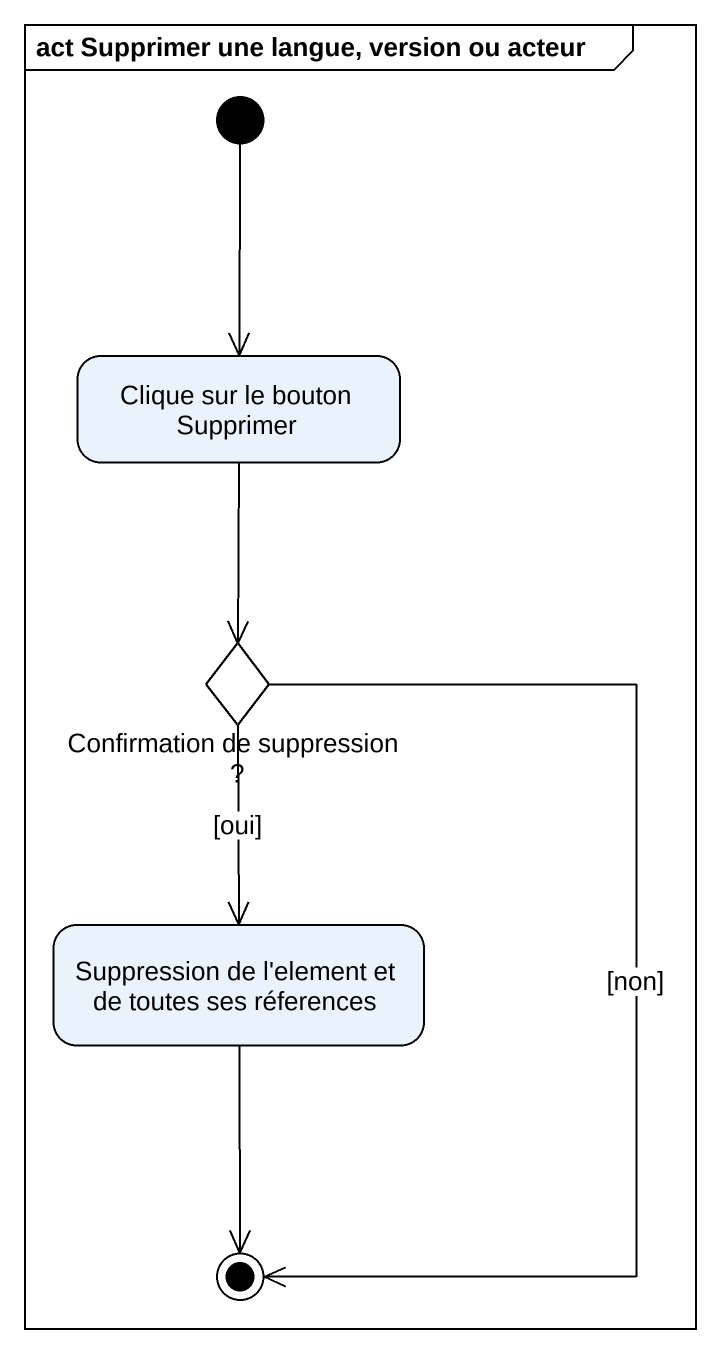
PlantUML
@startuml
mainframe act Supprimer une langue, version ou acteur
hide empty description
state "Clique sur le bouton Supprimer" as Clique_sur_le_bouton
state "Confirmation de suppression ?" as Confirmation_de_suppression <<choice>>
state "Suppression de l'element et de toutes ses réferences" as Suppression_de_l_element_et
[*] --> Clique_sur_le_bouton
Clique_sur_le_bouton --> Confirmation_de_suppression
Confirmation_de_suppression --> Suppression_de_l_element_et : [oui]
Confirmation_de_suppression --> [*] : [non]
Suppression_de_l_element_et --> [*]
@enduml
